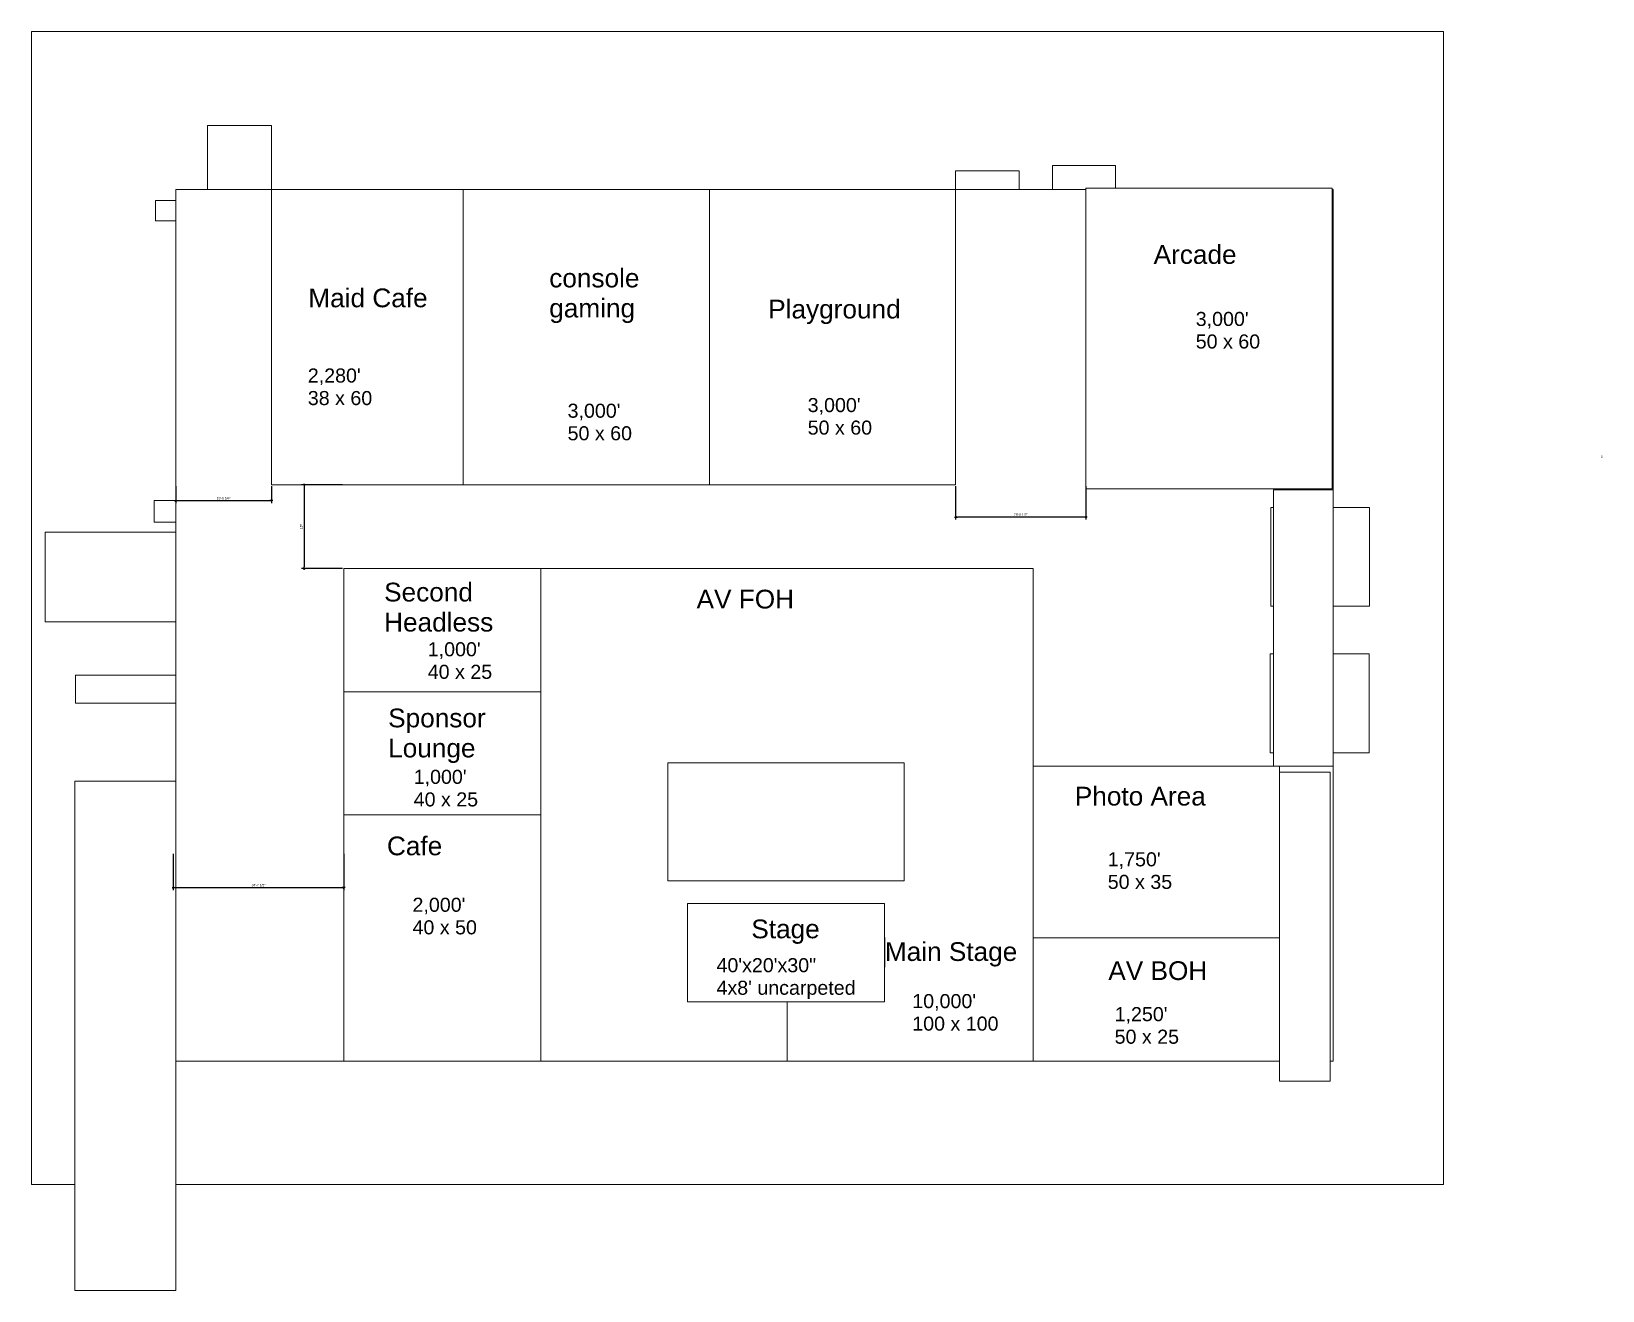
# Model space of a CAD drawing. Header units: inches. Extents: x -492 to 3337, y -506 to 2562.
import ezdxf

# ---------------------------------------------------------------- set-up
doc = ezdxf.new("R2010")
doc.units = ezdxf.units.IN
doc.header["$LTSCALE"] = 48
doc.header["$MEASUREMENT"] = 0
doc.header["$PDMODE"] = 1
doc.header["$PDSIZE"] = -2
doc.layers.add('Dimension', color=7, linetype='Continuous', lineweight=5)
doc.layers.add('None', color=7, linetype='Continuous', lineweight=5)
doc.styles.add('Arial', font='Arial.ttf')
doc.styles.add('Arial Black', font='Arial Black.ttf')
doc.dimstyles.new('Arch', dxfattribs={"dimtxt": 5.708333, "dimasz": 4.242188, "dimexe": 6, "dimexo": 3, "dimgap": 3, "dimtad": 1, "dimdec": 3, "dimdsep": 46, "dimlunit": 4, "dimtxsty": 'Arial Black', "dimblk": 'VW_SLASH', "dimblk1": 'VW_SLASH', "dimblk2": 'VW_SLASH', "dimcen": 0, "dimdle": 3, "dimazin": 0, "dimtfac": 1, "dimtdec": 3, "dimtix": 1, "dimtmove": 0, "dimatfit": 0, "dimldrblk": 'VW_FILLEDARROW', "dimfxl": 1, "dimfrac": 2, "dimtolj": 1, "dimarcsym": 0})
picture_1 = doc.add_image_def('image1.png', size_in_pixel=(573, 468))

# ---------------------------------------------------------------- blocks, each defined once
blk = doc.blocks.new('VW_SLASH')
at = {"color": 0, "linetype": 'ByBlock', "lineweight": -2, "transparency": 16777216}
blk.add_line((0.71, 0), (-1, 0), dxfattribs=at)
at = {"color": 0, "linetype": 'Continuous', "lineweight": 20, "transparency": 16777216, "flags": 128}
blk.add_lwpolyline([(0.5, 0.5), (-0.5, -0.5)], dxfattribs=at)
blk = doc.blocks.new('*D24')
at = {"layer": 'Defpoints', "color": 0, "transparency": 33554687}
for p in [(269.6, 1457), (172.7, 1253), (269.6, 1253)]:
    blk.add_point(p, dxfattribs=at)
at = {"layer": 'Dimension', "color": 0, "linetype": 'Continuous', "lineweight": -2, "transparency": 33554687}
for p, q in [((266.6, 1457), (166.7, 1457)), ((172.7, 1452.8), (172.7, 1257.2)), ((266.6, 1253), (166.7, 1253))]:
    blk.add_line(p, q, dxfattribs=at)
at = {"layer": 'Dimension', "color": 0, "lineweight": -2, "xscale": 4.2421875, "yscale": 4.2421875, "zscale": 4.2421875}
for p, rotation in [((172.7, 1457), 90.00000000000001), ((172.7, 1253), 270)]:
    blk.add_blockref('VW_SLASH', p, dxfattribs=dict(at, rotation=rotation))
at = {"layer": 'Dimension', "color": 0, "lineweight": 5, "transparency": 33554687, "insert": (166.8, 1355), "char_height": 5.71, "attachment_point": 5, "rotation": 90, "style": 'Arial Black'}
blk.add_mtext("\\A1;17'", dxfattribs=at)
blk = doc.blocks.new('VW_FILLEDARROW')
at = {"linetype": 'Continuous', "lineweight": 0, "transparency": 16777216}
blk.add_hatch(color=0, dxfattribs=at).paths.add_polyline_path([(-1.41, 0.38), (0, 0), (-1.41, -0.38)])
at = {"color": 0, "linetype": 'Continuous', "lineweight": 5, "transparency": 16777216, "flags": 128}
blk.add_lwpolyline([(-1.41, 0.38), (0, 0), (-1.41, -0.38)], close=True, dxfattribs=at)
blk = doc.blocks.new('*D25')
at = {"layer": 'Defpoints', "color": 0, "transparency": 33554687}
for p in [(1760.3, 1457), (2077.7, 1457), (1760.3, 1378.7)]:
    blk.add_point(p, dxfattribs=at)
at = {"layer": 'Dimension', "color": 0, "linetype": 'Continuous', "lineweight": -2, "transparency": 33554687}
for p, q in [((1760.3, 1454), (1760.3, 1372.7)), ((2077.7, 1454), (2077.7, 1372.7)), ((2073.5, 1378.7), (1764.5, 1378.7))]:
    blk.add_line(p, q, dxfattribs=at)
at = {"layer": 'Dimension', "color": 0, "lineweight": -2, "xscale": 4.2421875, "yscale": 4.2421875, "zscale": 4.2421875, "rotation": 180}
blk.add_blockref('VW_SLASH', (1760.3, 1378.7), dxfattribs=at)
at = {"layer": 'Dimension', "color": 0, "lineweight": -2, "xscale": 4.2421875, "yscale": 4.2421875, "zscale": 4.2421875}
blk.add_blockref('VW_SLASH', (2077.7, 1378.7), dxfattribs=at)
at = {"layer": 'Dimension', "color": 0, "lineweight": 5, "transparency": 33554687, "insert": (1919, 1384.6), "char_height": 5.708, "attachment_point": 5, "style": 'Arial'}
blk.add_mtext('\\A1;26\'-5 1/2"', dxfattribs=at)
blk = doc.blocks.new('*D26')
at = {"layer": 'Defpoints', "color": 0, "transparency": 33554687}
for p in [(-140, 1457), (93.6, 1457), (93.6, 1418.7)]:
    blk.add_point(p, dxfattribs=at)
at = {"layer": 'Dimension', "color": 0, "linetype": 'Continuous', "lineweight": -2, "transparency": 33554687}
for p, q in [((-140, 1454), (-140, 1412.7)), ((-135.8, 1418.7), (89.3, 1418.7)), ((93.6, 1454), (93.6, 1412.7))]:
    blk.add_line(p, q, dxfattribs=at)
at = {"layer": 'Dimension', "color": 0, "lineweight": -2, "xscale": 4.2421875, "yscale": 4.2421875, "zscale": 4.2421875, "rotation": 180}
blk.add_blockref('VW_SLASH', (-140, 1418.7), dxfattribs=at)
at = {"layer": 'Dimension', "color": 0, "lineweight": -2, "xscale": 4.2421875, "yscale": 4.2421875, "zscale": 4.2421875}
blk.add_blockref('VW_SLASH', (93.6, 1418.7), dxfattribs=at)
at = {"layer": 'Dimension', "color": 0, "lineweight": 5, "transparency": 33554687, "insert": (-23.2, 1424.6), "char_height": 5.708, "attachment_point": 5, "style": 'Arial'}
blk.add_mtext('\\A1;19\'-5 5/8"', dxfattribs=at)
blk = doc.blocks.new('*D27')
at = {"layer": 'Defpoints', "color": 0, "transparency": 33554687}
for p in [(-146, 560.9), (269.6, 560.9), (269.6, 475.7)]:
    blk.add_point(p, dxfattribs=at)
at = {"layer": 'Dimension', "color": 0, "linetype": 'Continuous', "lineweight": -2, "transparency": 33554687}
for p, q in [((-146, 557.9), (-146, 469.7)), ((269.6, 557.9), (269.6, 469.7)), ((-141.8, 475.7), (265.3, 475.7))]:
    blk.add_line(p, q, dxfattribs=at)
at = {"layer": 'Dimension', "color": 0, "lineweight": -2, "xscale": 4.2421875, "yscale": 4.2421875, "zscale": 4.2421875, "rotation": 180}
blk.add_blockref('VW_SLASH', (-146, 475.7), dxfattribs=at)
at = {"layer": 'Dimension', "color": 0, "lineweight": -2, "xscale": 4.2421875, "yscale": 4.2421875, "zscale": 4.2421875}
blk.add_blockref('VW_SLASH', (269.6, 475.7), dxfattribs=at)
at = {"layer": 'Dimension', "color": 0, "lineweight": 5, "transparency": 33554687, "insert": (61.8, 481.7), "char_height": 5.708, "attachment_point": 5, "style": 'Arial'}
blk.add_mtext('\\A1;34\'-7 1/2"', dxfattribs=at)

msp = doc.modelspace()

# ---------------------------------------------------------------- pictures from other files: only their frames are drawn
at = {"layer": 'None', "transparency": 33554687}
image = msp.add_image(picture_1, insert=(-491.6394, -248.1226), size_in_units=(3440.8109, 2810.2958), dxfattribs=at)
image.dxf.flags = 7

# ---------------------------------------------------------------- wipeouts: each hides what was drawn before it
at = {"color": 255, "linetype": 'Continuous', "lineweight": 5, "transparency": 33554687}
msp.add_wipeout([(3332, 1520.88), (3336.6092, 1520.88), (3336.6092, 1530), (3332, 1530)], dxfattribs=at).dxf.layer = 'None'

# ---------------------------------------------------------------- next in the draw order: texts
at = {"layer": 'None', "color": 7, "transparency": 33554687, "insert": (3332, 1528.5083), "char_height": 5.7083, "attachment_point": 1, "line_spacing_factor": 0.962448, "style": 'Arial'}
msp.add_mtext('3', dxfattribs=at)

# ---------------------------------------------------------------- next in the draw order: wipeouts: each hides what was drawn before it
at = {"color": 255, "linetype": 'Continuous', "lineweight": 5, "transparency": 33554687}
msp.add_wipeout([(-140, 2177), (2680, 2177), (2680, 53), (-140, 53)], dxfattribs=at).dxf.layer = 'None'

# ---------------------------------------------------------------- next in the draw order: linework, layer by layer
at = {"layer": 'None', "color": 7, "linetype": 'Continuous', "lineweight": 5, "transparency": 33554687, "flags": 128}
msp.add_lwpolyline([(-140, 2177), (2680, 2177), (2680, 53), (-140, 53)], close=True, dxfattribs=at)

# ---------------------------------------------------------------- next in the draw order: wipeouts: each hides what was drawn before it
at = {"color": 255, "linetype": 'Continuous', "lineweight": 5, "transparency": 33554687}
for points in [[(-62.6321, 2333.2112), (93.5791, 2333.2112), (93.5791, 2177), (-62.6321, 2177)], [(1760.26, 2222.5), (1915, 2222.5), (1915, 2177), (1760.26, 2177)], [(1996.2295, 2235.5), (2149.5, 2235.5), (2149.5, 2177), (1996.2295, 2177)], [(-189.3085, 2150.0178), (-140, 2150.0178), (-140, 2100.7093), (-189.3085, 2100.7093)], [(-192.8311, 1418.8034), (-140, 1418.8034), (-140, 1365.9723), (-192.8311, 1365.9723)], [(2528.3606, 1401.8774), (2768.7577, 1401.8774), (2768.7577, 1161.4802), (2528.3606, 1161.4802)], [(-458, 1341.5267), (-140, 1341.5267), (-140, 1123), (-458, 1123)], [(749.5591, 1253), (1949.5591, 1253), (1949.5591, 53), (749.5591, 53)], [(2526.7577, 1045.4802), (2767.7794, 1045.4802), (2767.7794, 804.4585), (2526.7577, 804.4585)], [(-384, 993.6128), (-140, 993.6128), (-140, 925), (-384, 925)], [(-386, 735.0989), (-140, 735.0989), (-140, -506.32), (-386, -506.32)]]:
    msp.add_wipeout(points, dxfattribs=at).dxf.layer = 'None'

# ---------------------------------------------------------------- next in the draw order: linework, layer by layer
at = {"layer": 'None', "color": 7, "linetype": 'Continuous', "lineweight": 5, "transparency": 33554687, "flags": 128}
for points in [[(-62.6321, 2333.2112), (93.5791, 2333.2112), (93.5791, 2177), (-62.6321, 2177)], [(1760.26, 2222.5), (1915, 2222.5), (1915, 2177), (1760.26, 2177)], [(1996.2295, 2235.5), (2149.5, 2235.5), (2149.5, 2177), (1996.2295, 2177)], [(-189.3085, 2150.0178), (-140, 2150.0178), (-140, 2100.7093), (-189.3085, 2100.7093)], [(-192.8311, 1418.8034), (-140, 1418.8034), (-140, 1365.9723), (-192.8311, 1365.9723)], [(2528.3606, 1401.8774), (2768.7577, 1401.8774), (2768.7577, 1161.4802), (2528.3606, 1161.4802)], [(-458, 1341.5267), (-140, 1341.5267), (-140, 1123), (-458, 1123)], [(749.5591, 1253), (1949.5591, 1253), (1949.5591, 53), (749.5591, 53)], [(2526.7577, 1045.4802), (2767.7794, 1045.4802), (2767.7794, 804.4585), (2526.7577, 804.4585)], [(-384, 993.6128), (-140, 993.6128), (-140, 925), (-384, 925)], [(-386, 735.0989), (-140, 735.0989), (-140, -506.32), (-386, -506.32)]]:
    msp.add_lwpolyline(points, close=True, dxfattribs=at)

# ---------------------------------------------------------------- next in the draw order: wipeouts: each hides what was drawn before it
at = {"color": 255, "linetype": 'Continuous', "lineweight": 5, "transparency": 33554687}
for points in [[(1160.26, 2177), (1760.26, 2177), (1760.26, 1457), (1160.26, 1457)], [(2534.5591, 1444.8598), (2680, 1444.8598), (2680, 771.8774), (2534.5591, 771.8774)], [(1129.0701, 1140.5685), (1363.8501, 1140.5685), (1363.8501, 1213.5285), (1129.0701, 1213.5285)], [(269.5591, 953), (749.5591, 953), (749.5591, 653), (269.5591, 653)], [(1058.7213, 780.0426), (1634.7213, 780.0426), (1634.7213, 492.0426), (1058.7213, 492.0426)], [(1587.8253, 281.6236), (1912.8553, 281.6236), (1912.8553, 354.5836), (1587.8253, 354.5836)], [(1654.6216, 115.8), (1866.4253, 115.8), (1866.4253, 225.24), (1654.6216, 225.24)]]:
    msp.add_wipeout(points, dxfattribs=at).dxf.layer = 'None'

# ---------------------------------------------------------------- next in the draw order: linework, layer by layer
at = {"layer": 'None', "color": 7, "linetype": 'Continuous', "lineweight": 5, "transparency": 33554687, "flags": 128}
for points in [[(1160.26, 2177), (1760.26, 2177), (1760.26, 1457), (1160.26, 1457)], [(2534.5591, 1444.8598), (2680, 1444.8598), (2680, 771.8774), (2534.5591, 771.8774)], [(269.5591, 953), (749.5591, 953), (749.5591, 653), (269.5591, 653)], [(1058.7213, 780.0426), (1634.7213, 780.0426), (1634.7213, 492.0426), (1058.7213, 492.0426)]]:
    msp.add_lwpolyline(points, close=True, dxfattribs=at)

# ---------------------------------------------------------------- next in the draw order: texts
at = {"layer": 'None', "color": 7, "transparency": 33554687, "attachment_point": 1, "line_spacing_factor": 0.962448, "style": 'Arial'}
for s, insert, char_height in [('AV FOH', (1129.0701, 1201.5952), 45.66667), ('Main Stage', (1587.8253, 342.6503), 45.66667), ("10,000'\\P100 x 100", (1654.6216, 216.29), 34.25)]:
    msp.add_mtext(s, dxfattribs=dict(at, insert=insert, char_height=char_height))

# ---------------------------------------------------------------- next in the draw order: wipeouts: each hides what was drawn before it
at = {"color": 255, "linetype": 'Continuous', "lineweight": 5, "transparency": 33554687}
for points in [[(560.26, 2177), (1160.26, 2177), (1160.26, 1457), (560.26, 1457)], [(2077.7369, 2179.8598), (2677.7369, 2179.8598), (2677.7369, 1447.7196), (2077.7369, 1447.7196)], [(1303.573, 1847.3043), (1628.6343, 1847.3043), (1628.6343, 1920.2643), (1303.573, 1920.2643)], [(1399.7934, 1568.28), (1558.2066, 1568.28), (1558.2066, 1677.72), (1399.7934, 1677.72)], [(269.5591, 1253), (749.5591, 1253), (749.5591, 953), (269.5591, 953)], [(377.5591, 777.9562), (617.2141, 777.9562), (617.2141, 923.8762), (377.5591, 923.8762)], [(2549.5591, 756.8774), (2672.5591, 756.8774), (2672.5591, 3.8774), (2549.5591, 3.8774)], [(1106.7213, 437), (1586.7213, 437), (1586.7213, 197), (1106.7213, 197)]]:
    msp.add_wipeout(points, dxfattribs=at).dxf.layer = 'None'

# ---------------------------------------------------------------- next in the draw order: linework, layer by layer
at = {"layer": 'None', "color": 7, "linetype": 'Continuous', "lineweight": 5, "transparency": 33554687}
msp.add_line((1349.5591, 53), (1349.5591, 197), dxfattribs=at)
at = {"layer": 'None', "color": 7, "linetype": 'Continuous', "lineweight": 5, "transparency": 33554687, "flags": 128}
for points in [[(560.26, 2177), (1160.26, 2177), (1160.26, 1457), (560.26, 1457)], [(2077.7369, 2179.8598), (2677.7369, 2179.8598), (2677.7369, 1447.7196), (2077.7369, 1447.7196)], [(269.5591, 1253), (749.5591, 1253), (749.5591, 953), (269.5591, 953)], [(2549.5591, 756.8774), (2672.5591, 756.8774), (2672.5591, 3.8774), (2549.5591, 3.8774)], [(1106.7213, 437), (1586.7213, 437), (1586.7213, 197), (1106.7213, 197)]]:
    msp.add_lwpolyline(points, close=True, dxfattribs=at)

# ---------------------------------------------------------------- next in the draw order: texts
at = {"layer": 'None', "color": 7, "transparency": 33554687, "attachment_point": 1, "line_spacing_factor": 0.962448, "style": 'Arial'}
for s, insert, char_height in [('Playground', (1303.573, 1908.331), 45.66667), ("3,000'\\P50 x 60", (1399.7934, 1668.77), 34.25), ('Sponsor\\PLounge', (377.5591, 911.9429), 45.66667)]:
    msp.add_mtext(s, dxfattribs=dict(at, insert=insert, char_height=char_height))

# ---------------------------------------------------------------- next in the draw order: dimensions: what is measured, and where the dimension line sits
at = {"layer": 'Dimension', "color": 7, "linetype": 'Continuous', "lineweight": 5, "transparency": 33554687}
dim = msp.add_linear_dim(base=(1760.26, 1378.6748), p1=(2077.7369, 1457), p2=(1760.26, 1457), dimstyle='Arch', override={"dimtxt": 5.708333, "dimgap": 3, "dimpost": '<>', "dimtxsty": 'Arial', "dimtmove": 2}, dxfattribs=at)
dim.commit()
dim.dimension.update_dxf_attribs({"geometry": '*D25', "text_midpoint": (1918.9984, 1384.6264)})

# ---------------------------------------------------------------- next in the draw order: wipeouts: each hides what was drawn before it
at = {"color": 255, "linetype": 'Continuous', "lineweight": 5, "transparency": 33554687}
for points in [[(93.5791, 2177), (560.26, 2177), (560.26, 1457), (93.5791, 1457)], [(2242.7374, 1980.3846), (2446.7987, 1980.3846), (2446.7987, 2053.3446), (2242.7374, 2053.3446)], [(770.072, 1850.0694), (1009.727, 1850.0694), (1009.727, 1995.9894), (770.072, 1995.9894)], [(2345.2981, 1778.1398), (2503.7112, 1778.1398), (2503.7112, 1887.5798), (2345.2981, 1887.5798)], [(814.7934, 1554.48), (973.2066, 1554.48), (973.2066, 1663.92), (814.7934, 1663.92)], [(474.0491, 973.16), (632.4623, 973.16), (632.4623, 1082.6), (474.0491, 1082.6)], [(439.7934, 662.273), (598.2066, 662.273), (598.2066, 771.713), (439.7934, 771.713)], [(1262.4563, 336.8415), (1430.9863, 336.8415), (1430.9863, 409.8015), (1262.4563, 409.8015)], [(1949.5591, 353), (2549.5591, 353), (2549.5591, 53), (1949.5591, 53)], [(1177.583, 203.28), (1518.6212, 203.28), (1518.6212, 312.72), (1177.583, 312.72)]]:
    msp.add_wipeout(points, dxfattribs=at).dxf.layer = 'None'

# ---------------------------------------------------------------- next in the draw order: linework, layer by layer
at = {"layer": 'None', "color": 7, "linetype": 'Continuous', "lineweight": 5, "transparency": 33554687, "flags": 128}
for points in [[(93.5791, 2177), (560.26, 2177), (560.26, 1457), (93.5791, 1457)], [(1949.5591, 353), (2549.5591, 353), (2549.5591, 53), (1949.5591, 53)]]:
    msp.add_lwpolyline(points, close=True, dxfattribs=at)

# ---------------------------------------------------------------- next in the draw order: texts
at = {"layer": 'None', "color": 7, "transparency": 33554687, "attachment_point": 1, "line_spacing_factor": 0.962448, "style": 'Arial'}
for s, insert, char_height in [('Arcade', (2242.7374, 2041.4113), 45.66667), ('console \\Pgaming', (770.072, 1984.0561), 45.66667), ("3,000'\\P50 x 60", (2345.2981, 1878.6298), 34.25), ("3,000'\\P50 x 60", (814.7934, 1654.97), 34.25), ("1,000'\\P40 x 25", (474.0491, 1073.65), 34.25), ("1,000'\\P40 x 25", (439.7934, 762.763), 34.25), ('Stage', (1262.4563, 397.8682), 45.66667), ('40\'x20\'x30"\\P4x8\' uncarpeted', (1177.583, 303.77), 34.25)]:
    msp.add_mtext(s, dxfattribs=dict(at, insert=insert, char_height=char_height))

# ---------------------------------------------------------------- next in the draw order: dimensions: what is measured, and where the dimension line sits
at = {"layer": 'Dimension', "color": 7, "linetype": 'Continuous', "lineweight": 5, "transparency": 33554687}
dim = msp.add_linear_dim(base=(93.5791, 1418.6524), p1=(-140, 1457), p2=(93.5791, 1457), dimstyle='Arch', override={"dimtxt": 5.708333, "dimgap": 3, "dimpost": '<>', "dimtxsty": 'Arial', "dimtmove": 2}, dxfattribs=at)
dim.commit()
dim.dimension.update_dxf_attribs({"geometry": '*D26', "text_midpoint": (-23.2104, 1424.6039)})
dim = msp.add_linear_dim(base=(172.6903, 1253), p1=(269.5591, 1457), p2=(269.5591, 1253), angle=270, dimstyle='Arch', override={"dimgap": 3, "dimpost": '<>', "dimtxsty": 'Arial Black', "dimtmove": 2}, dxfattribs=at)
dim.commit()
dim.dimension.update_dxf_attribs({"geometry": '*D24', "text_midpoint": (166.7875, 1355)})

# ---------------------------------------------------------------- next in the draw order: wipeouts: each hides what was drawn before it
at = {"color": 255, "linetype": 'Continuous', "lineweight": 5, "transparency": 33554687}
msp.add_wipeout([(269.5591, 653), (749.5591, 653), (749.5591, 53), (269.5591, 53)], dxfattribs=at).dxf.layer = 'None'

# ---------------------------------------------------------------- next in the draw order: linework, layer by layer
at = {"layer": 'None', "color": 7, "linetype": 'Continuous', "lineweight": 5, "transparency": 33554687, "flags": 128}
msp.add_lwpolyline([(269.5591, 653), (749.5591, 653), (749.5591, 53), (269.5591, 53)], close=True, dxfattribs=at)

# ---------------------------------------------------------------- next in the draw order: dimensions: what is measured, and where the dimension line sits
at = {"layer": 'Dimension', "color": 7, "linetype": 'Continuous', "lineweight": 5, "transparency": 33554687}
dim = msp.add_linear_dim(base=(269.5591, 475.723), p1=(-146, 560.8656), p2=(269.5591, 560.8656), dimstyle='Arch', override={"dimtxt": 5.708333, "dimgap": 3, "dimpost": '<>', "dimtxsty": 'Arial', "dimtmove": 2}, dxfattribs=at)
dim.commit()
dim.dimension.update_dxf_attribs({"geometry": '*D27', "text_midpoint": (61.7796, 481.6765)})

# ---------------------------------------------------------------- next in the draw order: wipeouts: each hides what was drawn before it
at = {"color": 255, "linetype": 'Continuous', "lineweight": 5, "transparency": 33554687}
for points in [[(183.0638, 1874.6), (476.0313, 1874.6), (476.0313, 1947.56), (183.0638, 1947.56)], [(181.7934, 1640.28), (340.2066, 1640.28), (340.2066, 1749.72), (181.7934, 1749.72)], [(367.7249, 1084.6906), (635.8174, 1084.6906), (635.8174, 1230.6106), (367.7249, 1230.6106)], [(1949.5591, 771.8774), (2549.5591, 771.8774), (2549.5591, 353), (1949.5591, 353)], [(2132.3381, 235.1819), (2370.7118, 235.1819), (2370.7118, 308.1419), (2132.3381, 308.1419)], [(2147.6728, 83.96), (2306.086, 83.96), (2306.086, 193.4), (2147.6728, 193.4)]]:
    msp.add_wipeout(points, dxfattribs=at).dxf.layer = 'None'

# ---------------------------------------------------------------- next in the draw order: linework, layer by layer
at = {"layer": 'None', "color": 7, "linetype": 'Continuous', "lineweight": 5, "transparency": 33554687, "flags": 128}
msp.add_lwpolyline([(1949.5591, 771.8774), (2549.5591, 771.8774), (2549.5591, 353), (1949.5591, 353)], close=True, dxfattribs=at)

# ---------------------------------------------------------------- next in the draw order: texts
at = {"layer": 'None', "color": 7, "transparency": 33554687, "attachment_point": 1, "line_spacing_factor": 0.962448, "style": 'Arial'}
for s, insert, char_height in [('Maid Cafe', (183.0638, 1935.6267), 45.66667), ("2,280'\\P38 x 60", (181.7934, 1740.77), 34.25), ('Second \\PHeadless', (367.7249, 1218.6773), 45.66667), ('AV BOH', (2132.3381, 296.2085), 45.66667), ("1,250'\\P50 x 25", (2147.6728, 184.45), 34.25)]:
    msp.add_mtext(s, dxfattribs=dict(at, insert=insert, char_height=char_height))

# ---------------------------------------------------------------- next in the draw order: wipeouts: each hides what was drawn before it
at = {"color": 255, "linetype": 'Continuous', "lineweight": 5, "transparency": 33554687}
for points in [[(374.6827, 539.1514), (511.1502, 539.1514), (511.1502, 612.1114), (374.6827, 612.1114)], [(436.917, 350.5082), (595.3301, 350.5082), (595.3301, 459.9482), (436.917, 459.9482)]]:
    msp.add_wipeout(points, dxfattribs=at).dxf.layer = 'None'

# ---------------------------------------------------------------- next in the draw order: texts
at = {"layer": 'None', "color": 7, "transparency": 33554687, "attachment_point": 1, "line_spacing_factor": 0.962448, "style": 'Arial'}
for s, insert, char_height in [('Cafe', (374.6827, 600.1781), 45.66667), ("2,000'\\P40 x 50", (436.917, 450.9982), 34.25)]:
    msp.add_mtext(s, dxfattribs=dict(at, insert=insert, char_height=char_height))

# ---------------------------------------------------------------- next in the draw order: wipeouts: each hides what was drawn before it
at = {"color": 255, "linetype": 'Continuous', "lineweight": 5, "transparency": 33554687}
for points in [[(2050.7374, 660.3846), (2368.7049, 660.3846), (2368.7049, 733.3446), (2050.7374, 733.3446)], [(2130.9141, 461.28), (2289.3272, 461.28), (2289.3272, 570.72), (2130.9141, 570.72)]]:
    msp.add_wipeout(points, dxfattribs=at).dxf.layer = 'None'

# ---------------------------------------------------------------- next in the draw order: texts
at = {"layer": 'None', "color": 7, "transparency": 33554687, "attachment_point": 1, "line_spacing_factor": 0.962448, "style": 'Arial'}
for s, insert, char_height in [('Photo Area', (2050.7374, 721.4113), 45.66667), ("1,750'\\P50 x 35", (2130.9141, 561.77), 34.25)]:
    msp.add_mtext(s, dxfattribs=dict(at, insert=insert, char_height=char_height))

doc.saveas('drawing.dxf')
